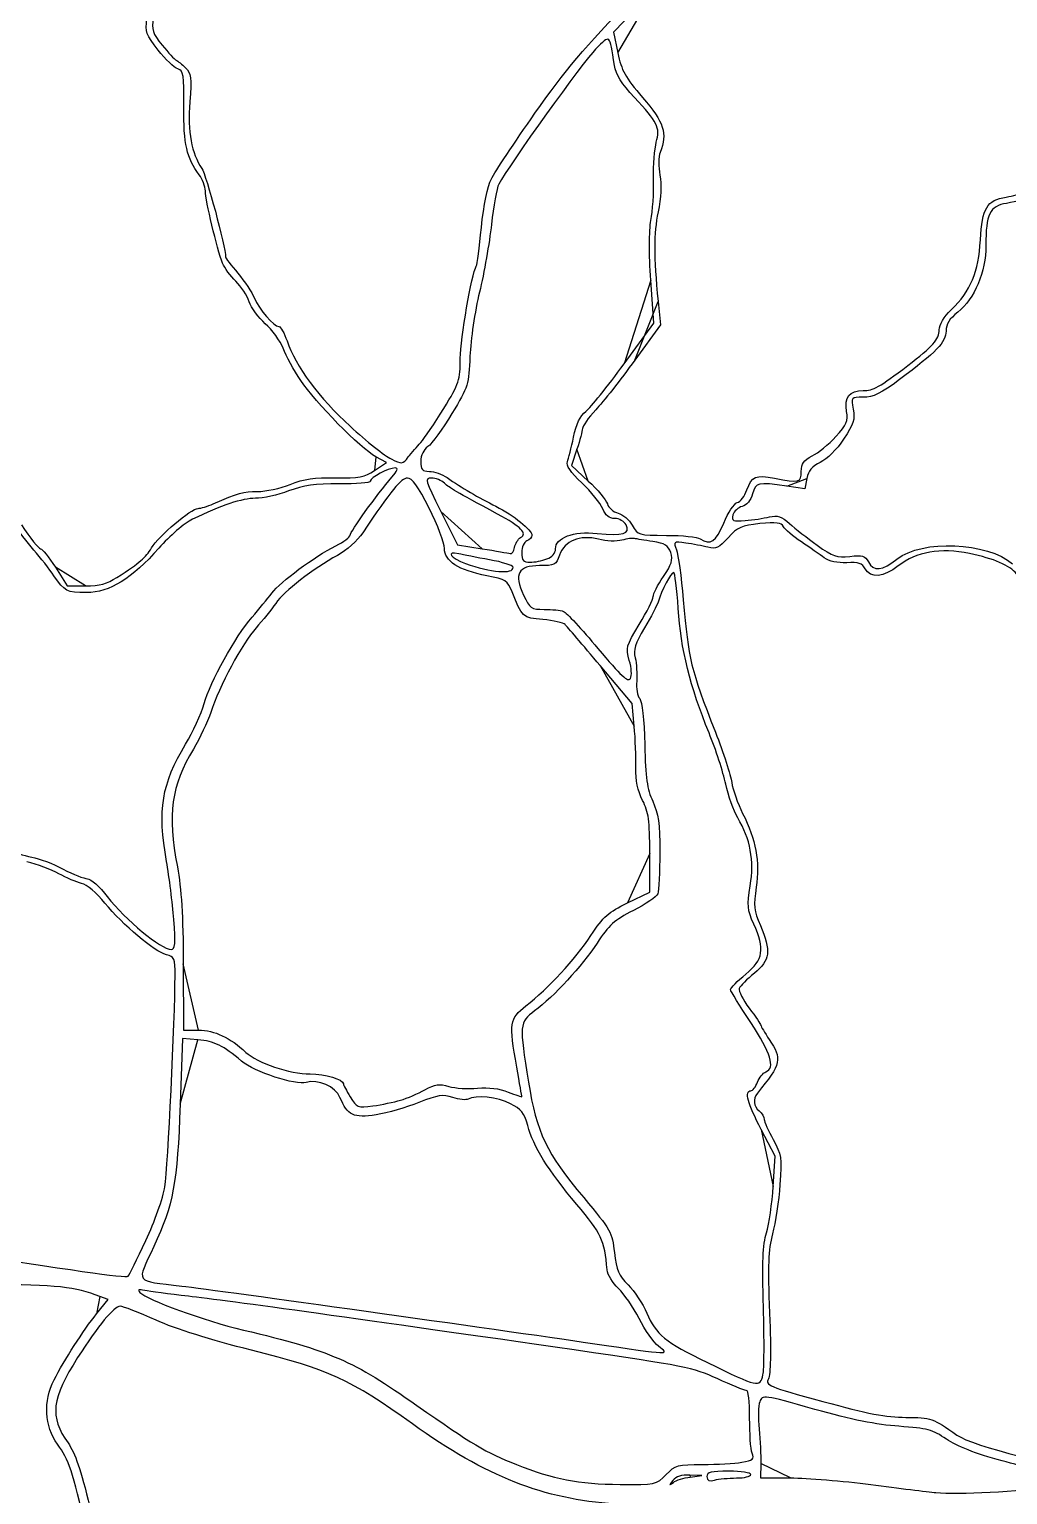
# Model space of a CAD drawing. Extents: x 0 to 210, y 0 to 297.
# Drawn here: x 80.2 to 118.5, y 63.7 to 121.1 of the extents above; entities that cross this region are included whole.
import ezdxf

# ---------------------------------------------------------------- set-up
doc = ezdxf.new("R2010")
doc.units = 0
doc.layers.get('0').update_dxf_attribs({"linetype": 'CONTINUOUS'})

msp = doc.modelspace()

# ---------------------------------------------------------------- linework, layer by layer
at = {"color": 7}
for points in [[(104.7304, 122.676746), (103.089054, 120.960723), (103.255911, 120.151032)], [(103.497525, 107.981938), (104.663031, 109.578628), (104.545548, 111.256747)], [(104.831629, 110.432583), (104.922693, 109.510684), (103.917609, 108.127835)], [(95.545821, 104.911474), (95.545821, 104.911474)], [(93.742278, 103.819221), (94.20376, 104.13239), (93.790095, 104.355253)], [(101.655632, 104.645111), (101.440204, 104.012859), (102.099217, 103.403431)], [(110.646735, 103.507659), (110.56486, 103.098296), (109.872638, 103.198072)], [(96.333264, 102.214103), (96.987752, 100.909892), (97.947788, 100.756343)], [(107.398075, 101.757907), (107.398085, 101.757894)], [(99.454597, 101.191282), (99.454597, 101.191282)], [(100.479653, 100.354263), (100.479649, 100.354263)], [(81.254358, 100.02828), (81.717719, 99.30393), (82.437855, 99.30393)], [(99.161966, 100.02828), (99.161966, 100.02828)], [(83.657715, 99.628742), (83.657715, 99.628742)], [(103.705222, 96.386791), (103.705222, 96.386791)], [(103.898314, 93.810031), (103.818919, 94.703575), (102.568855, 96.180628)], [(103.637111, 86.898988), (104.505068, 87.313592), (104.505068, 88.836214)], [(85.884772, 86.251472), (85.884772, 86.251472)], [(86.256321, 84.520699), (86.264631, 81.919705), (86.85728, 81.919705)], [(86.832891, 81.541858), (86.225079, 81.590298), (86.134759, 79.02215)], [(94.759273, 79.181125), (94.759278, 79.180559)], [(109.335043, 75.803642), (109.414434, 76.99708), (108.869399, 78.031596)], [(84.790534, 73.689359), (84.790534, 73.689359)], [(82.867907, 70.823794), (83.318908, 71.383439), (82.997274, 71.505722)], [(104.847221, 69.55314), (104.847221, 69.55314)], [(108.933081, 68.437445), (108.933081, 68.437445)], [(108.850981, 64.963189), (108.840616, 64.403464), (110.015864, 64.403464)], [(105.143306, 64.535164), (105.143306, 64.535164)], [(106.085995, 64.437482), (106.546416, 64.493007), (106.068667, 64.514092)], [(106.085995, 64.437482), (106.085995, 64.437482)], [(107.89634, 64.40166), (107.89634, 64.40166)]]:
    msp.add_lwpolyline(points, close=True, dxfattribs=at)
for points in [[(100.015466, 117.791616), (101.197344, 119.479363), (101.935984, 120.350703), (103.845318, 122.309514)], [(85.275139, 120.262121), (84.800983, 120.861975), (84.763848, 120.966334), (84.836346, 121.495267)], [(85.089258, 121.527718), (85.013695, 121.055178), (85.054142, 120.928286), (85.431679, 120.453429)], [(85.431679, 120.453429), (85.667137, 120.157275), (85.913835, 119.892729), (85.979898, 119.865573)], [(103.124348, 119.66452), (102.921563, 120.917657), (102.973941, 120.872577), (102.38687, 120.299313)], [(86.04149, 119.527987), (85.904894, 119.571342), (85.560037, 119.901698), (85.275139, 120.262121)], [(85.979898, 119.865573), (86.04596, 119.838403), (86.211454, 119.704741), (86.347662, 119.568537)], [(102.38687, 120.299313), (101.921812, 119.845199), (98.982703, 115.748688), (98.600174, 115.021441)], [(103.255911, 120.151032), (103.398082, 119.461136), (103.541798, 119.203044), (104.227319, 118.406549)], [(86.277241, 118.035814), (86.28862, 119.311143), (86.265599, 119.456856), (86.04149, 119.527987)], [(86.347662, 119.568537), (86.565161, 119.351035), (86.585325, 119.188675), (86.513281, 118.235076)], [(103.904267, 118.413371), (103.394003, 118.953341), (103.185241, 119.288227), (103.124348, 119.66452)], [(86.513281, 118.235076), (86.42527, 117.070098), (86.580128, 116.213891), (86.983379, 115.635926)], [(104.761638, 116.658576), (104.920862, 117.235237), (104.817289, 117.447221), (103.904267, 118.413371)], [(104.227319, 118.406549), (105.067283, 117.430614), (105.199922, 117.015785), (104.913167, 116.261566)], [(86.881327, 115.386474), (86.390116, 116.031052), (86.264283, 116.582901), (86.277241, 118.035814)], [(98.307741, 115.224219), (98.441631, 115.48621), (99.210108, 116.641534), (100.015466, 117.791616)], [(104.65484, 115.224009), (104.643356, 115.758697), (104.691413, 116.40425), (104.761638, 116.658576)], [(104.913167, 116.261566), (104.847429, 116.088658), (104.841747, 115.690806), (104.900431, 115.369866)], [(119.5404, 116.049925), (119.435889, 114.52538), (119.366685, 114.411289), (118.4584, 114.26605)], [(87.120685, 114.749929), (87.120685, 114.927276), (87.012975, 115.213736), (86.881327, 115.386474)], [(86.983379, 115.635926), (87.155605, 115.389068), (87.910884, 112.560128), (87.910884, 112.161894)], [(104.900431, 115.369866), (104.969113, 114.994271), (104.944203, 114.487095), (104.82964, 113.928477)], [(87.793511, 111.929668), (87.578172, 112.476565), (87.120685, 114.394194), (87.120685, 114.749929)], [(97.919444, 113.323764), (98.007757, 114.191956), (98.159331, 114.933821), (98.307741, 115.224219)], [(98.600174, 115.021441), (98.518007, 114.865232), (98.387828, 114.154052), (98.310886, 113.441043)], [(104.551896, 113.593367), (104.620002, 113.955541), (104.666326, 114.689333), (104.65484, 115.224009)], [(118.446752, 114.512144), (118.713414, 114.557186), (118.998451, 114.635587), (119.080168, 114.686357)], [(117.438741, 112.834472), (117.508779, 114.082829), (117.689899, 114.384264), (118.446752, 114.512144)], [(118.4584, 114.26605), (117.810281, 114.162402), (117.649789, 113.834549), (117.653192, 112.621119)], [(104.545548, 111.256747), (104.473655, 112.283664), (104.476117, 113.190404), (104.551896, 113.593367)], [(104.82964, 113.928477), (104.654674, 113.075325), (104.655163, 112.219144), (104.831629, 110.432583)], [(97.72059, 111.812284), (97.750286, 111.860341), (97.839769, 112.540505), (97.919444, 113.323764)], [(98.310886, 113.441043), (98.233945, 112.728033), (98.02407, 111.537571), (97.844499, 110.795561)], [(116.303966, 110.110405), (117.054055, 110.830593), (117.36869, 111.585879), (117.438741, 112.834472)], [(117.653192, 112.621119), (117.656116, 111.579939), (117.21778, 110.538509), (116.553576, 110.008536)], [(88.312509, 111.216513), (88.102142, 111.418067), (87.868593, 111.73898), (87.793511, 111.929668)], [(87.910884, 112.161894), (87.910884, 112.129904), (88.126905, 111.846262), (88.390929, 111.531552)], [(97.093612, 108.204708), (97.09568, 108.966697), (97.539228, 111.518843), (97.72059, 111.812284)], [(88.83778, 110.417424), (88.759249, 110.655379), (88.522877, 111.014973), (88.312509, 111.216513)], [(88.390929, 111.531552), (88.654955, 111.216856), (88.946143, 110.780955), (89.038015, 110.562887)], [(97.844499, 110.795561), (97.664927, 110.053551), (97.49762, 108.927517), (97.472705, 108.293263)], [(89.4664, 109.559294), (89.199191, 109.793312), (88.916312, 110.179482), (88.83778, 110.417424)], [(89.038015, 110.562887), (89.224242, 110.120876), (89.805562, 109.444821), (89.999414, 109.444821)], [(115.831257, 109.311922), (115.831257, 109.535312), (115.99755, 109.816214), (116.303966, 110.110405)], [(90.162414, 108.597885), (90.046814, 108.892629), (89.733608, 109.325263), (89.4664, 109.559294)], [(116.553576, 110.008536), (116.222498, 109.744372), (116.094664, 109.537814), (116.094661, 109.267026)], [(89.999414, 109.444821), (90.068498, 109.444821), (90.211004, 109.192945), (90.316094, 108.885096)], [(116.094661, 109.267026), (116.094657, 108.838777), (115.716615, 108.444942), (114.274273, 107.370548)], [(114.598424, 107.922792), (115.56417, 108.658994), (115.831257, 108.959941), (115.831257, 109.311922)], [(90.850401, 107.337623), (90.587607, 107.736015), (90.278013, 108.303128), (90.162414, 108.597885)], [(90.316094, 108.885096), (90.652749, 107.898901), (91.57961, 106.644539), (92.782119, 105.547742)], [(96.444056, 106.239509), (97.053674, 107.232803), (97.091284, 107.346578), (97.093612, 108.204708)], [(97.472705, 108.293263), (97.428795, 107.175474), (97.407095, 107.106397), (96.765743, 106.042763)], [(102.005629, 106.127406), (102.185145, 106.269221), (102.856498, 107.10375), (103.497525, 107.981938)], [(103.917609, 108.127835), (103.364814, 107.367268), (102.678196, 106.493703), (102.391794, 106.186592)], [(112.854927, 106.942523), (113.254066, 106.942523), (113.476738, 107.067717), (114.598424, 107.922792)], [(93.790095, 104.355253), (93.197676, 104.674414), (91.41246, 106.485551), (90.850401, 107.337623)], [(114.274273, 107.370548), (113.548825, 106.83017), (113.24029, 106.679123), (112.861901, 106.679123)], [(112.204903, 106.129382), (112.107837, 106.682087), (112.316034, 106.942523), (112.854927, 106.942523)], [(112.861901, 106.679123), (112.37833, 106.679123), (112.377852, 106.679123), (112.465728, 106.21014)], [(95.545821, 104.911474), (95.683954, 105.062007), (96.08816, 105.659621), (96.444056, 106.239509)], [(101.523656, 105.12197), (101.631448, 105.639932), (101.779496, 105.948768), (102.005629, 106.127406)], [(102.391794, 106.186592), (102.10539, 105.879468), (101.87106, 105.549257), (101.87106, 105.452774)], [(111.78472, 105.144293), (112.211464, 105.613935), (112.270938, 105.753379), (112.204903, 106.129382)], [(112.465728, 106.21014), (112.540307, 105.812604), (112.483001, 105.634638), (112.089549, 105.04187)], [(92.782119, 105.547742), (93.424642, 104.961691), (94.14717, 104.384898), (94.387735, 104.265987)], [(96.765743, 106.042763), (96.401829, 105.439235), (95.979297, 104.858043), (95.826782, 104.751222)], [(95.059899, 104.343768), (95.189022, 104.50547), (95.407688, 104.760941), (95.545821, 104.911474)], [(101.28252, 104.160284), (101.329574, 104.278037), (101.438085, 104.71079), (101.523656, 105.12197)], [(101.87106, 105.452774), (101.87106, 105.356303), (101.774117, 104.992851), (101.655632, 104.645111)], [(110.859587, 104.383634), (111.095001, 104.501097), (111.511311, 104.843398), (111.78472, 105.144293)], [(112.089549, 105.04187), (111.81686, 104.631045), (111.440423, 104.254818), (111.176998, 104.129809)], [(94.387735, 104.265987), (94.810348, 104.057071), (94.833061, 104.059705), (95.059899, 104.343768)], [(95.826782, 104.751222), (95.65165, 104.628556), (95.549481, 104.414175), (95.549481, 104.169358)], [(110.431563, 103.778341), (110.431563, 104.088666), (110.520496, 104.214439), (110.859587, 104.383634)], [(92.209164, 103.529863), (93.143256, 103.509107), (93.340026, 103.546247), (93.742278, 103.819221)], [(94.54002, 103.913426), (94.275244, 103.913426), (93.573979, 103.535987), (93.573979, 103.393475)], [(94.416941, 103.551251), (94.638667, 103.808632), (94.674279, 103.913426), (94.54002, 103.913426)], [(95.549481, 104.169358), (95.549481, 103.842031), (95.601538, 103.781726), (95.884063, 103.781726)], [(95.884063, 103.781726), (96.068084, 103.781726), (96.379224, 103.670664), (96.575488, 103.534921)], [(101.851851, 103.32615), (101.396253, 103.75752), (101.223001, 104.011345), (101.28252, 104.160284)], [(109.386973, 103.510754), (110.356745, 103.323569), (110.431563, 103.342731), (110.431563, 103.778341)], [(111.176998, 104.129809), (110.852225, 103.975694), (110.706037, 103.804181), (110.646735, 103.507659)], [(89.163354, 102.991527), (89.483222, 102.991527), (90.058267, 103.118011), (90.441231, 103.272601)], [(92.355755, 103.287088), (91.407708, 103.296175), (90.968488, 103.235501), (90.375317, 103.013455)], [(90.441231, 103.272601), (90.98002, 103.49009), (91.379947, 103.548275), (92.209164, 103.529863)], [(93.573979, 103.393475), (93.573979, 103.328521), (93.025778, 103.280648), (92.355755, 103.287088)], [(92.78378, 101.286883), (92.78378, 101.420361), (93.825461, 102.864647), (94.416941, 103.551251)], [(95.026264, 103.518326), (94.784497, 103.518326), (94.394226, 103.039597), (93.280525, 101.376913)], [(95.877404, 102.335662), (95.43417, 103.218196), (95.21817, 103.518326), (95.026264, 103.518326)], [(95.96593, 103.518326), (95.695586, 103.518326), (95.71709, 103.44198), (96.333264, 102.214103)], [(96.477774, 103.314982), (96.354196, 103.426821), (96.123866, 103.518326), (95.96593, 103.518326)], [(98.545047, 102.113299), (96.86887, 103.01738), (96.694839, 103.118551), (96.477774, 103.314982)], [(96.575488, 103.534921), (97.142691, 103.142626), (97.804224, 102.754968), (98.488374, 102.41397)], [(102.66583, 102.322017), (102.578327, 102.533264), (102.212037, 102.985126), (101.851851, 103.32615)], [(102.099217, 103.403431), (102.461675, 103.068242), (102.797801, 102.666531), (102.846165, 102.510756)], [(108.305262, 103.054137), (108.500172, 103.593158), (108.644474, 103.654069), (109.386973, 103.510754)], [(109.872638, 103.198072), (108.700353, 103.367056), (108.664938, 103.359207), (108.529857, 102.900759)], [(89.082733, 102.728127), (88.560731, 102.728127), (87.737081, 102.453533), (86.617581, 101.906267)], [(87.430031, 102.512073), (88.414992, 102.937003), (88.612103, 102.991527), (89.163354, 102.991527)], [(90.375317, 103.013455), (89.956099, 102.856521), (89.374436, 102.728127), (89.082733, 102.728127)], [(107.926033, 102.557418), (108.047287, 102.589131), (108.217939, 102.812652), (108.305262, 103.054137)], [(108.529857, 102.900759), (108.452444, 102.638031), (108.298052, 102.453625), (108.11757, 102.40832)], [(85.013533, 100.784369), (85.294534, 101.246438), (86.573554, 102.333028), (86.836448, 102.333028)], [(86.836448, 102.333028), (86.934667, 102.333028), (87.201779, 102.413601), (87.430031, 102.512073)], [(96.471376, 100.765997), (96.471376, 100.97885), (96.204089, 101.685196), (95.877404, 102.335662)], [(98.488374, 102.41397), (99.177985, 102.070247), (99.895577, 101.489068), (99.895577, 101.274279)], [(99.454597, 101.191282), (99.734429, 101.350586), (99.478928, 101.609587), (98.545047, 102.113299)], [(103.133564, 101.937928), (102.916767, 101.937928), (102.777584, 102.052217), (102.66583, 102.322017)], [(102.846165, 102.510756), (102.894528, 102.354982), (103.084114, 102.18987), (103.267468, 102.143854)], [(103.267468, 102.143854), (103.45082, 102.097838), (103.700572, 101.884892), (103.822472, 101.670643)], [(107.398085, 101.757894), (107.567204, 102.165927), (107.80478, 102.525718), (107.926033, 102.557418)], [(107.760631, 102.074316), (107.699235, 101.839535), (107.748251, 101.81737), (108.238768, 101.858118)], [(108.11757, 102.40832), (107.958878, 102.368494), (107.798255, 102.218185), (107.760631, 102.074316)], [(109.183145, 101.997008), (109.506296, 102.072933), (109.654631, 102.024402), (109.973345, 101.738455)], [(80.412961, 100.704177), (80.154506, 101.003478), (79.79488, 101.468773), (79.613793, 101.738152)], [(79.923761, 101.689595), (80.269513, 101.174266), (80.606084, 100.752629), (80.671699, 100.752629)], [(86.617581, 101.906267), (86.301646, 101.751823), (85.717896, 101.251429), (85.304925, 100.78105)], [(102.453103, 101.351271), (103.453862, 101.244107), (103.763831, 101.336955), (103.576123, 101.687698)], [(103.576123, 101.687698), (103.502466, 101.825325), (103.303315, 101.937928), (103.133564, 101.937928)], [(103.822472, 101.670643), (104.040518, 101.287423), (104.062241, 101.281062), (105.163557, 101.278256)], [(106.480556, 101.147742), (106.890694, 100.882696), (107.090346, 101.015462), (107.398075, 101.757907)], [(108.808642, 101.735545), (108.093796, 101.663426), (107.943789, 101.596891), (107.571979, 101.187002)], [(108.238768, 101.858118), (108.539369, 101.883101), (108.964338, 101.945593), (109.183145, 101.997008)], [(109.734729, 101.616475), (109.644403, 101.777886), (109.461486, 101.801395), (108.808642, 101.735545)], [(110.435749, 101.022113), (110.112096, 101.238391), (109.796636, 101.50586), (109.734729, 101.616475)], [(109.973345, 101.738455), (110.189147, 101.544856), (110.677675, 101.162308), (111.058964, 100.888372)], [(92.224055, 100.868736), (92.531904, 101.025129), (92.78378, 101.213289), (92.78378, 101.286883)], [(93.280525, 101.376913), (93.077568, 101.073911), (92.647763, 100.690743), (92.292776, 100.496354)], [(99.216819, 100.806033), (99.241896, 100.957752), (99.348896, 101.131108), (99.454597, 101.191282)], [(99.698027, 101.063651), (99.58542, 101.020441), (99.500477, 100.824024), (99.500477, 100.606837)], [(99.895577, 101.274279), (99.895577, 101.200132), (99.806679, 101.105348), (99.698027, 101.063651)], [(100.817472, 100.745991), (100.817472, 101.194245), (101.51366, 101.451876), (102.453103, 101.351271)], [(102.502638, 101.124536), (101.768113, 101.310984), (101.170766, 101.068287), (100.973844, 100.5034)], [(103.415093, 101.088345), (103.2126, 101.031517), (102.805485, 101.047676), (102.502638, 101.124536)], [(103.912419, 101.155934), (103.839984, 101.175188), (103.616188, 101.144739), (103.415093, 101.088345)], [(104.625813, 101.035494), (104.305882, 101.082485), (103.984854, 101.136679), (103.912419, 101.155934)], [(105.323112, 100.603255), (105.228729, 100.886397), (105.100726, 100.965746), (104.625813, 101.035494)], [(105.163557, 101.278256), (105.779254, 101.276676), (106.371904, 101.217964), (106.480556, 101.147742)], [(105.918768, 100.975294), (105.434557, 101.042922), (105.425795, 101.036732), (105.5486, 100.713725)], [(106.78178, 100.813277), (106.579894, 100.864284), (106.191539, 100.937193), (105.918768, 100.975294)], [(107.571979, 101.187002), (107.21325, 100.791533), (107.09297, 100.734639), (106.78178, 100.813277)], [(111.332477, 100.403598), (111.162932, 100.527501), (110.759404, 100.805836), (110.435749, 101.022113)], [(114.174237, 100.348969), (115.155686, 101.128922), (117.715206, 101.020823), (118.695512, 100.158017)], [(81.196814, 99.69903), (81.024151, 99.952552), (80.671416, 100.404862), (80.412961, 100.704177)], [(80.671699, 100.752629), (80.737314, 100.752629), (80.99951, 100.426672), (81.254358, 100.02828)], [(85.304925, 100.78105), (84.261395, 99.592445), (83.362266, 99.039951), (82.475707, 99.042546)], [(83.657715, 99.628742), (84.603889, 100.243728), (84.771772, 100.386819), (85.013533, 100.784369)], [(89.72284, 99.021079), (90.057627, 99.463445), (91.378464, 100.439157), (92.224055, 100.868736)], [(92.292776, 100.496354), (91.326356, 99.967132), (90.207581, 99.097794), (89.875106, 98.617721)], [(98.131198, 99.697305), (97.023627, 99.913135), (96.471376, 100.268711), (96.471376, 100.765997)], [(97.031101, 100.555027), (96.510038, 100.679733), (96.713988, 100.386833), (97.2945, 100.176745)], [(98.240067, 100.322036), (97.738114, 100.411171), (97.194079, 100.516017), (97.031101, 100.555027)], [(97.947788, 100.756343), (98.475807, 100.671897), (98.967089, 100.586463), (99.039524, 100.566498)], [(99.161966, 100.02828), (99.15687, 100.100715), (98.74202, 100.232902), (98.240067, 100.322036)], [(99.039524, 100.566498), (99.111959, 100.546532), (99.191741, 100.654328), (99.216819, 100.806033)], [(99.500477, 100.606837), (99.500477, 100.290942), (99.555281, 100.22583), (99.821153, 100.22583)], [(99.821153, 100.22583), (99.997526, 100.22583), (100.29385, 100.283633), (100.479653, 100.354263)], [(100.973844, 100.5034), (100.840864, 100.121932), (100.788103, 100.09413), (100.197054, 100.09413)], [(100.479649, 100.354263), (100.686786, 100.43302), (100.817472, 100.584554), (100.817472, 100.745991)], [(105.037742, 99.662312), (105.364555, 100.146559), (105.417334, 100.320574), (105.323112, 100.603255)], [(105.5486, 100.713725), (105.617781, 100.531768), (105.738796, 99.651302), (105.817523, 98.757126)], [(111.058964, 100.888372), (111.671776, 100.448086), (111.819258, 100.397856), (112.330023, 100.455422)], [(112.213782, 100.207984), (111.841684, 100.188717), (111.532645, 100.257319), (111.332477, 100.403598)], [(112.330023, 100.455422), (112.821186, 100.510789), (112.930225, 100.478706), (113.057179, 100.241489)], [(113.057179, 100.241489), (113.261811, 99.859124), (113.598634, 99.891536), (114.174237, 100.348969)], [(117.011997, 100.565352), (115.878441, 100.8017), (114.931996, 100.637484), (114.225657, 100.081895)], [(118.853148, 99.774033), (118.577475, 100.106207), (117.977652, 100.363996), (117.011997, 100.565352)], [(97.2945, 100.176745), (98.273236, 99.822525), (99.181505, 99.750314), (99.161966, 100.02828)], [(100.197054, 100.09413), (99.356207, 100.09413), (99.178767, 99.770569), (99.566323, 98.944008)], [(105.441184, 99.83073), (105.341044, 99.83073), (104.95331, 99.099927), (104.841492, 98.700429)], [(105.616555, 98.414956), (105.567411, 99.193632), (105.488495, 99.83073), (105.441184, 99.83073)], [(112.930824, 99.96858), (112.815137, 100.184739), (112.674152, 100.231809), (112.213782, 100.207984)], [(114.225657, 100.081895), (113.651817, 99.630533), (113.135905, 99.585373), (112.930824, 99.96858)], [(82.475707, 99.042546), (81.683073, 99.044916), (81.620446, 99.077012), (81.196814, 99.69903)], [(82.437855, 99.30393), (82.980492, 99.30393), (83.281164, 99.383991), (83.657715, 99.628742)], [(99.118947, 99.069939), (98.948281, 99.506617), (98.876816, 99.552014), (98.131198, 99.697305)], [(104.636768, 98.881411), (104.636768, 98.984137), (104.817206, 99.335538), (105.037742, 99.662312)], [(88.949379, 98.077041), (89.211209, 98.380122), (89.559266, 98.804933), (89.72284, 99.021079)], [(89.875106, 98.617721), (89.710088, 98.379437), (89.362341, 97.947422), (89.102335, 97.657682)], [(100.321405, 97.985799), (99.523065, 98.057233), (99.510202, 98.068836), (99.118947, 99.069939)], [(99.566323, 98.944008), (99.814458, 98.414798), (99.861538, 98.382229), (100.378676, 98.382137)], [(104.094597, 97.795717), (104.392792, 98.290131), (104.636768, 98.778698), (104.636768, 98.881411)], [(104.841492, 98.700429), (104.799273, 98.549593), (104.555849, 98.079293), (104.30055, 97.655325)], [(105.817523, 98.757126), (106.027905, 96.367642), (106.094246, 96.093983), (107.073701, 93.57546)], [(87.071393, 94.694435), (87.313578, 95.558175), (88.285147, 97.308164), (88.949379, 98.077041)], [(100.378676, 98.382137), (100.6806, 98.382084), (101.017436, 98.347565), (101.127198, 98.305448)], [(101.127198, 98.305448), (101.236962, 98.26333), (101.845684, 97.609203), (102.479915, 96.85185)], [(106.823423, 93.547553), (106.085246, 95.354436), (105.715626, 96.845133), (105.616555, 98.414956)], [(89.102335, 97.657682), (88.569602, 97.064019), (87.659285, 95.365051), (87.329644, 94.34921)], [(101.194372, 97.788249), (101.125942, 97.860065), (100.733106, 97.948963), (100.321405, 97.985799)], [(102.568855, 96.180628), (101.88132, 96.993006), (101.262803, 97.716447), (101.194372, 97.788249)], [(103.705222, 96.386791), (103.559787, 96.872211), (103.578545, 96.940089), (104.094597, 97.795717)], [(104.30055, 97.655325), (103.920079, 97.023494), (103.854129, 96.811695), (103.934845, 96.480878)], [(102.479915, 96.85185), (103.378091, 95.779299), (103.657931, 95.519271), (103.745541, 95.675823)], [(103.745541, 95.675823), (103.811269, 95.793273), (103.794512, 96.088768), (103.705222, 96.386791)], [(103.934845, 96.480878), (103.989006, 96.258898), (104.01561, 95.852709), (103.993964, 95.578233)], [(103.993964, 95.578233), (103.972317, 95.303758), (104.025305, 94.993999), (104.111715, 94.889878)], [(86.350261, 93.111982), (86.635179, 93.583942), (86.959687, 94.296043), (87.071393, 94.694435)], [(104.111715, 94.889878), (104.209228, 94.772388), (104.283552, 94.08743), (104.30765, 93.08418)], [(87.329644, 94.34921), (87.209267, 93.978251), (86.905901, 93.334502), (86.655499, 92.918673)], [(103.960919, 92.187423), (103.970151, 92.588409), (103.94198, 93.31858), (103.898314, 93.810031)], [(107.47765, 91.550469), (107.377993, 92.012038), (107.083591, 92.910731), (106.823423, 93.547553)], [(107.073701, 93.57546), (107.383569, 92.778676), (107.671056, 91.894799), (107.712557, 91.611288)], [(85.602655, 88.523295), (85.247251, 90.542794), (85.412846, 91.559201), (86.350261, 93.111982)], [(86.655499, 92.918673), (85.77933, 91.463653), (85.634421, 90.401599), (86.026267, 88.306991)], [(104.30765, 93.08418), (104.338941, 91.78151), (104.399648, 91.352761), (104.62043, 90.875139)], [(104.224599, 90.908604), (104.028379, 91.29322), (103.949174, 91.677362), (103.960919, 92.187423)], [(107.943875, 90.233471), (107.787108, 90.496238), (107.577308, 91.088888), (107.47765, 91.550469)], [(107.712557, 91.611288), (107.754058, 91.327778), (107.945846, 90.783871), (108.138751, 90.4026)], [(104.505068, 88.836214), (104.505068, 90.129823), (104.462884, 90.441517), (104.224599, 90.908604)], [(104.62043, 90.875139), (104.84293, 90.393802), (104.894926, 90.018602), (104.897276, 88.877489)], [(108.436514, 87.573568), (108.598863, 88.556628), (108.443362, 89.396202), (107.943875, 90.233471)], [(108.138751, 90.4026), (108.659246, 89.373865), (108.819664, 88.504291), (108.671655, 87.513908)], [(78.941375, 89.724688), (79.266761, 89.078107), (79.60716, 88.824782), (80.327739, 88.692951)], [(104.897276, 88.877489), (104.898869, 88.10474), (104.86303, 87.375702), (104.81764, 87.257422)], [(81.391741, 88.041352), (81.102001, 88.204068), (80.538984, 88.412246), (80.140592, 88.503961)], [(80.327739, 88.692951), (80.611758, 88.640995), (81.165976, 88.429182), (81.559337, 88.222255)], [(85.884772, 86.251472), (85.836147, 86.895577), (85.709195, 87.917897), (85.602655, 88.523295)], [(86.026267, 88.306991), (86.183984, 87.463914), (86.250407, 86.370726), (86.256321, 84.520699)], [(82.275452, 87.662887), (82.079151, 87.708323), (81.681481, 87.878637), (81.391741, 88.041352)], [(81.559337, 88.222255), (81.952697, 88.015342), (82.379841, 87.846042), (82.508548, 87.846042)], [(82.508548, 87.846042), (82.637253, 87.846042), (82.985653, 87.53095), (83.282769, 87.14582)], [(83.193367, 86.890032), (82.861756, 87.298025), (82.486424, 87.614052), (82.275452, 87.662887)], [(83.282769, 87.14582), (83.994602, 86.223157), (85.378814, 85.083149), (85.789658, 85.081213)], [(104.81764, 87.257422), (104.772249, 87.139129), (104.342578, 86.843779), (103.862816, 86.601056)], [(108.572035, 86.072979), (108.320152, 86.642397), (108.306924, 86.788874), (108.436514, 87.573568)], [(108.671655, 87.513908), (108.562271, 86.781986), (108.581676, 86.599976), (108.830826, 86.020813)], [(85.594426, 84.873971), (85.136072, 84.98901), (83.88397, 86.040344), (83.193367, 86.890032)], [(102.197551, 85.617746), (102.694663, 86.371451), (102.882264, 86.53842), (103.637111, 86.898988)], [(103.862816, 86.601056), (103.123853, 86.227226), (102.906688, 86.031981), (102.442068, 85.323726)], [(85.789658, 85.081213), (85.939453, 85.079896), (85.956933, 85.295568), (85.884772, 86.251472)], [(108.258515, 84.113931), (108.954024, 84.695307), (109.014444, 85.072837), (108.572035, 86.072979)], [(108.830826, 86.020813), (109.259986, 85.0232), (109.212524, 84.645155), (108.595907, 84.149621)], [(99.661671, 82.86693), (100.54595, 83.559132), (101.578601, 84.679305), (102.197551, 85.617746)], [(85.93615, 84.045394), (85.935492, 84.734619), (85.91071, 84.794582), (85.594426, 84.873971)], [(102.442068, 85.323726), (101.843884, 84.411888), (100.772025, 83.250348), (99.994348, 82.671211)], [(85.536598, 75.796557), (85.65428, 76.533154), (85.937853, 82.387596), (85.93615, 84.045394)], [(107.665865, 83.511404), (107.665865, 83.570326), (107.932558, 83.841457), (108.258515, 84.113931)], [(108.595907, 84.149621), (108.310647, 83.920384), (108.046351, 83.652296), (108.008585, 83.553877)], [(108.456065, 82.214871), (108.021455, 82.869038), (107.665865, 83.452481), (107.665865, 83.511404)], [(108.008585, 83.553877), (107.970818, 83.455458), (108.144949, 83.106334), (108.395542, 82.778046)], [(99.302923, 80.470849), (98.995003, 82.218914), (99.0164, 82.361822), (99.661671, 82.86693)], [(99.994348, 82.671211), (99.404087, 82.231637), (99.395842, 82.133691), (99.759971, 79.887194)], [(108.395542, 82.778046), (108.646134, 82.449745), (108.851164, 82.148876), (108.851164, 82.109445)], [(109.046737, 80.290762), (109.426182, 80.43637), (109.244532, 81.028097), (108.456065, 82.214871)], [(108.851164, 82.109445), (108.851164, 82.070014), (108.999327, 81.819706), (109.180414, 81.553211)], [(88.536865, 80.71078), (87.821926, 81.318693), (87.468158, 81.491233), (86.832891, 81.541858)], [(86.85728, 81.919705), (87.474035, 81.919705), (88.091249, 81.629781), (88.705427, 81.05337)], [(109.180414, 81.553211), (109.693049, 80.798795), (109.648773, 80.598229), (108.71748, 79.456207)], [(88.705427, 81.05337), (89.146323, 80.639596), (90.428948, 80.208015), (91.217797, 80.208015)], [(91.067385, 79.87683), (90.668278, 79.750161), (89.032688, 80.289182), (88.536865, 80.71078)], [(99.500293, 79.319542), (99.500194, 79.337058), (99.411378, 79.855152), (99.302923, 80.470849)], [(108.720747, 79.881571), (108.790303, 80.064515), (108.936998, 80.248658), (109.046737, 80.290762)], [(92.387106, 79.289343), (92.211769, 79.712653), (91.520143, 80.020541), (91.067385, 79.87683)], [(91.217797, 80.208015), (91.809726, 80.208015), (92.519761, 79.999152), (92.520867, 79.824703)], [(92.520867, 79.824703), (92.521131, 79.782006), (92.640893, 79.551004), (92.786991, 79.311376)], [(95.711622, 79.587854), (96.120819, 79.812863), (96.27763, 79.83516), (96.649063, 79.721174)], [(96.649063, 79.721174), (96.894388, 79.645881), (97.397029, 79.613285), (97.766041, 79.648739)], [(97.766041, 79.648739), (98.211075, 79.691502), (98.616011, 79.641627), (98.968724, 79.500445)], [(99.759971, 79.887194), (100.081116, 77.905875), (100.457279, 77.119271), (101.920287, 75.369665)], [(108.459324, 79.54895), (108.533551, 79.54895), (108.651192, 79.698627), (108.720747, 79.881571)], [(93.807825, 78.612103), (92.917786, 78.46876), (92.680067, 78.582075), (92.387106, 79.289343)], [(92.786991, 79.311376), (93.042707, 78.891952), (93.075868, 78.878834), (93.675472, 78.959869)], [(93.675472, 78.959869), (94.018041, 79.006162), (94.50575, 79.105727), (94.759273, 79.181125)], [(94.759278, 79.180559), (95.0128, 79.255957), (95.441355, 79.439244), (95.711622, 79.587854)], [(96.79966, 79.285866), (96.401275, 79.417342), (96.231606, 79.392095), (95.472132, 79.08825)], [(97.402971, 79.225692), (97.322371, 79.175883), (97.050882, 79.202961), (96.79966, 79.285866)], [(99.063334, 79.043604), (98.557718, 79.301538), (97.681234, 79.397666), (97.402971, 79.225692)], [(98.968724, 79.500445), (99.261186, 79.383429), (99.500392, 79.302026), (99.500293, 79.319542)], [(108.869399, 78.031596), (108.330715, 79.054048), (108.196966, 79.54895), (108.459324, 79.54895)], [(108.71748, 79.456207), (108.530609, 79.227049), (108.557761, 78.948082), (108.785314, 78.759225)], [(86.134759, 79.02215), (86.025746, 75.922515), (85.874101, 75.104263), (85.102761, 73.453643)], [(95.472132, 79.08825), (94.993212, 78.896653), (94.244275, 78.682391), (93.807825, 78.612103)], [(99.729308, 78.191308), (99.599051, 78.678334), (99.479558, 78.831251), (99.063334, 79.043604)], [(108.785314, 78.759225), (108.893967, 78.66905), (108.982864, 78.521098), (108.982864, 78.430436)], [(101.651057, 75.105633), (100.52076, 76.444797), (99.95231, 77.357543), (99.729308, 78.191308)], [(108.982864, 78.430436), (108.982864, 78.339774), (109.139472, 77.985396), (109.330881, 77.642936)], [(109.330881, 77.642936), (109.656436, 77.060454), (109.673605, 76.946745), (109.596888, 75.881319)], [(84.790534, 73.689359), (85.13645, 74.424758), (85.466254, 75.356258), (85.536598, 75.796557)], [(109.068888, 73.993243), (109.171607, 74.332568), (109.291376, 75.14725), (109.335043, 75.803642)], [(109.596888, 75.881319), (109.551782, 75.254902), (109.421642, 74.386789), (109.307686, 73.952179)], [(102.838979, 72.547363), (102.727098, 73.723917), (102.616808, 73.961425), (101.651057, 75.105633)], [(101.920287, 75.369665), (102.981658, 74.100381), (103.031155, 74.011984), (103.122849, 73.22193)], [(108.951072, 71.080042), (108.898068, 72.845347), (108.925309, 73.518926), (109.068888, 73.993243)], [(109.307686, 73.952179), (109.137671, 73.303768), (109.116849, 72.747099), (109.19164, 70.849765)], [(84.098142, 72.292682), (84.137964, 72.335932), (84.449541, 72.96443), (84.790534, 73.689359)], [(85.102761, 73.453643), (84.419369, 71.991221), (84.317601, 72.134444), (86.198786, 71.911266)], [(77.111495, 73.289255), (81.709247, 72.549339), (84.029679, 72.21835), (84.098142, 72.292682)], [(103.122849, 73.22193), (103.203351, 72.528332), (103.288511, 72.327938), (103.661115, 71.955333)], [(103.277585, 71.818062), (103.054696, 72.026279), (102.857323, 72.354462), (102.838979, 72.547363)], [(82.997274, 71.505722), (82.000991, 71.884518), (81.361472, 71.951711), (78.560194, 71.971979)], [(84.750088, 71.738515), (84.507623, 71.793118), (84.457647, 71.773113), (84.560487, 71.66259)], [(84.560487, 71.66259), (84.837792, 71.364606), (87.046972, 70.5615), (88.61432, 70.188921)], [(86.462186, 71.510345), (85.701619, 71.595054), (84.931175, 71.697741), (84.750088, 71.738515)], [(86.198786, 71.911266), (87.632696, 71.741149), (98.62992, 70.205054), (102.266171, 69.666968)], [(104.089094, 70.634712), (103.865652, 71.077342), (103.500474, 71.609857), (103.277585, 71.818062)], [(103.661115, 71.955333), (103.904563, 71.711885), (104.231563, 71.215588), (104.387783, 70.852438)], [(83.786686, 71.120158), (83.549022, 71.120158), (82.928806, 70.370246), (82.125806, 69.111946)], [(85.193642, 70.575934), (84.532161, 70.875262), (83.899031, 71.120158), (83.786686, 71.120158)], [(101.541821, 69.41255), (93.567439, 70.561619), (87.8946, 71.350791), (86.462186, 71.510345)], [(81.200967, 68.236062), (81.595645, 69.009707), (82.351174, 70.182573), (82.867907, 70.823794)], [(88.931025, 69.399078), (87.319457, 69.801315), (85.958321, 70.229919), (85.193642, 70.575934)], [(104.847221, 69.55314), (104.653692, 69.705372), (104.312535, 70.192082), (104.089094, 70.634712)], [(104.387783, 70.852438), (104.751028, 70.008058), (105.089487, 69.732265), (106.761069, 68.918584)], [(108.933081, 68.437445), (108.980896, 68.627948), (108.988992, 69.817119), (108.951072, 71.080042)], [(109.19164, 70.849765), (109.252496, 69.305966), (109.236517, 68.451102), (109.143558, 68.277416)], [(88.61432, 70.188921), (92.020269, 69.379257), (92.892781, 69.000027), (95.393953, 67.242176)], [(95.220227, 66.515417), (92.781446, 68.263008), (91.943569, 68.647177), (88.931025, 69.399078)], [(107.144916, 68.288005), (106.221559, 68.715805), (105.825449, 68.7953), (101.541821, 69.41255)], [(102.266171, 69.666968), (105.392215, 69.204386), (105.284556, 69.209127), (104.847221, 69.55314)], [(82.125806, 69.111946), (81.098346, 67.501928), (81.019033, 66.80168), (81.747834, 65.774895)], [(106.761069, 68.918584), (108.76149, 67.944834), (108.806921, 67.934773), (108.933081, 68.437445)], [(81.337347, 65.725573), (80.83022, 66.42565), (80.777013, 67.405049), (81.200967, 68.236062)], [(108.278608, 67.827661), (108.201556, 67.827661), (107.691394, 68.034812), (107.144916, 68.288005)], [(109.143558, 68.277416), (109.012317, 68.032191), (109.134365, 67.981618), (111.271282, 67.395896)], [(108.412623, 66.741137), (108.416443, 67.424896), (108.366769, 67.827661), (108.278608, 67.827661)], [(110.958362, 67.087126), (108.926425, 67.661693), (108.916508, 67.663063), (108.807378, 67.383832)], [(95.393953, 67.242176), (97.572561, 65.711033), (98.070488, 65.41513), (99.289713, 64.927064)], [(108.807378, 67.383832), (108.747078, 67.229546), (108.734554, 66.747722), (108.779546, 66.313113)], [(114.250859, 66.423464), (113.378975, 66.48369), (112.38091, 66.684875), (110.958362, 67.087126)], [(111.271282, 67.395896), (113.027804, 66.914441), (113.759317, 66.774378), (114.520121, 66.773838)], [(103.144821, 63.390732), (100.374818, 63.554883), (98.099929, 64.451877), (95.220227, 66.515417)], [(108.507567, 65.377214), (108.452006, 65.529788), (108.409281, 66.143549), (108.412623, 66.741137)], [(114.520121, 66.773838), (115.508614, 66.772521), (115.587084, 66.745905), (116.523139, 66.078423)], [(108.779546, 66.313113), (108.824538, 65.878503), (108.856684, 65.271037), (108.850981, 64.963189)], [(116.112414, 65.917644), (115.567376, 66.292106), (115.368023, 66.346275), (114.250859, 66.423464)], [(116.523139, 66.078423), (117.121791, 65.651545), (120.645167, 64.760213), (121.889451, 64.720874)], [(82.449155, 62.362143), (81.927193, 64.680482), (81.78684, 65.105069), (81.337347, 65.725573)], [(81.747834, 65.774895), (82.03166, 65.375014), (82.250108, 64.731818), (82.597682, 63.272597)], [(108.104302, 65.016488), (108.548601, 65.089897), (108.596571, 65.132805), (108.507567, 65.377214)], [(118.285462, 65.07246), (117.24917, 65.354838), (116.517215, 65.63952), (116.112414, 65.917644)], [(99.289713, 64.927064), (100.732718, 64.349402), (101.707081, 64.162717), (103.342564, 64.150535)], [(105.143306, 64.535164), (105.514657, 64.906518), (105.600364, 64.930356), (106.569211, 64.931713)], [(106.569211, 64.931713), (107.136153, 64.93303), (107.826945, 64.970656), (108.104302, 65.016488)], [(120.572453, 64.433637), (120.174061, 64.550797), (119.144914, 64.838258), (118.285462, 65.07246)], [(103.342564, 64.150535), (104.734707, 64.14013), (104.752002, 64.143818), (105.143306, 64.535164)], [(105.410168, 64.304689), (105.252727, 64.103939), (105.254962, 64.094062), (105.427496, 64.22808)], [(106.068667, 64.514092), (105.75124, 64.528092), (105.530264, 64.457817), (105.410168, 64.304689)], [(105.427496, 64.22808), (105.536439, 64.31271), (105.832764, 64.406928), (106.085995, 64.437482)], [(107.600015, 64.666864), (106.899434, 64.666864), (106.743966, 64.628197), (106.743966, 64.453958)], [(106.743966, 64.453958), (106.743966, 64.297433), (106.822442, 64.262071), (107.040291, 64.320454)], [(107.040291, 64.320454), (107.203269, 64.364139), (107.588492, 64.400672), (107.89634, 64.40166)], [(108.456065, 64.535164), (108.456065, 64.609456), (108.082915, 64.666864), (107.600015, 64.666864)], [(107.89634, 64.40166), (108.204189, 64.402977), (108.456065, 64.462729), (108.456065, 64.535164)], [(110.015864, 64.403464), (110.662251, 64.403464), (112.072166, 64.287503), (113.149012, 64.145767)], [(113.149012, 64.145767), (114.225856, 64.004032), (115.373603, 63.862678), (115.69956, 63.831637)], [(115.69956, 63.831637), (116.543565, 63.751273), (119.004505, 63.876217), (120.243206, 64.062335)]]:
    msp.add_open_spline(points, degree=3, dxfattribs=at)

doc.saveas('drawing.dxf')
